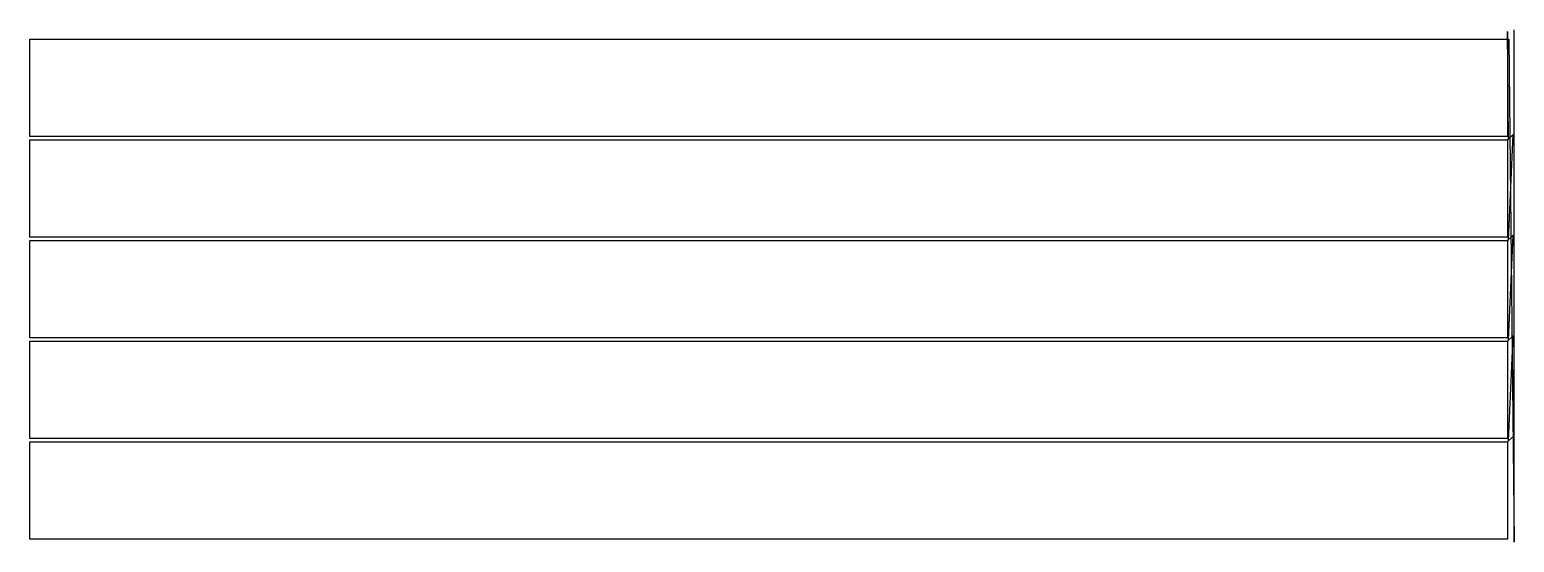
# Model space of a CAD drawing. Header units: metres. Extents: x 15 to 6821, y 0 to 2350.
import ezdxf

# ---------------------------------------------------------------- set-up
doc = ezdxf.new("R2010")
doc.units = ezdxf.units.M

msp = doc.modelspace()

# ---------------------------------------------------------------- linework, layer by layer
at = {"layer": 'TOOL_0'}
for p, q in [((6793.536, 1848.348), (6790, 2341)), ((6790, 2341), (6790, 2306)), ((6820.532, 2349.001), (6820.532, 2350.001)), ((6820.532, 1.001), (6820.532, 2349.001)), ((15, 1860), (15, 2306)), ((15, 2306), (6790, 2306)), ((6790, 2306), (6790, 1860)), ((6790, 2306), (6795, 2306)), ((6795, 2306), (6820.532, 0.001)), ((6790, 1860), (15, 1860)), ((15, 1398.812), (15, 1844.812)), ((15, 1844.812), (6790, 1844.812)), ((6814.749, 1869.561), (6790, 1844.812)), ((6790, 1844.812), (6793.536, 1848.348)), ((6790, 1844.812), (6790, 1398.812)), ((6793.536, 1387.16), (6814.749, 1869.561)), ((6790, 1398.812), (15, 1398.812)), ((15, 937.624), (15, 1383.624)), ((15, 1383.624), (6790, 1383.624)), ((6814.749, 1408.373), (6790, 1383.624)), ((6790, 1383.624), (6793.536, 1387.16)), ((6790, 1383.624), (6790, 937.624)), ((6793.536, 925.972), (6814.749, 1408.373)), ((6790, 937.624), (15, 937.624)), ((15, 476.436), (15, 922.436)), ((15, 922.436), (6790, 922.436)), ((6814.749, 947.185), (6790, 922.436)), ((6790, 922.436), (6793.536, 925.972)), ((6790, 922.436), (6790, 476.436)), ((6793.536, 464.537), (6814.749, 947.185)), ((6790, 476.436), (15, 476.436)), ((6814.749, 485.75), (6790, 461.001)), ((15, 15.001), (15, 461.001)), ((15, 461.001), (6790, 461.001)), ((6790, 461.001), (6793.536, 464.537)), ((6790, 461.001), (6790, 15.001)), ((6790, 15.001), (15, 15.001)), ((6820.532, 0.001), (6820.532, 1.001)), ((6820.532, 1.001), (6820.532, 0.001)), ((6820.532, 0.001), (6820.532, 1.001))]:
    msp.add_line(p, q, dxfattribs=at)

doc.saveas('drawing.dxf')
